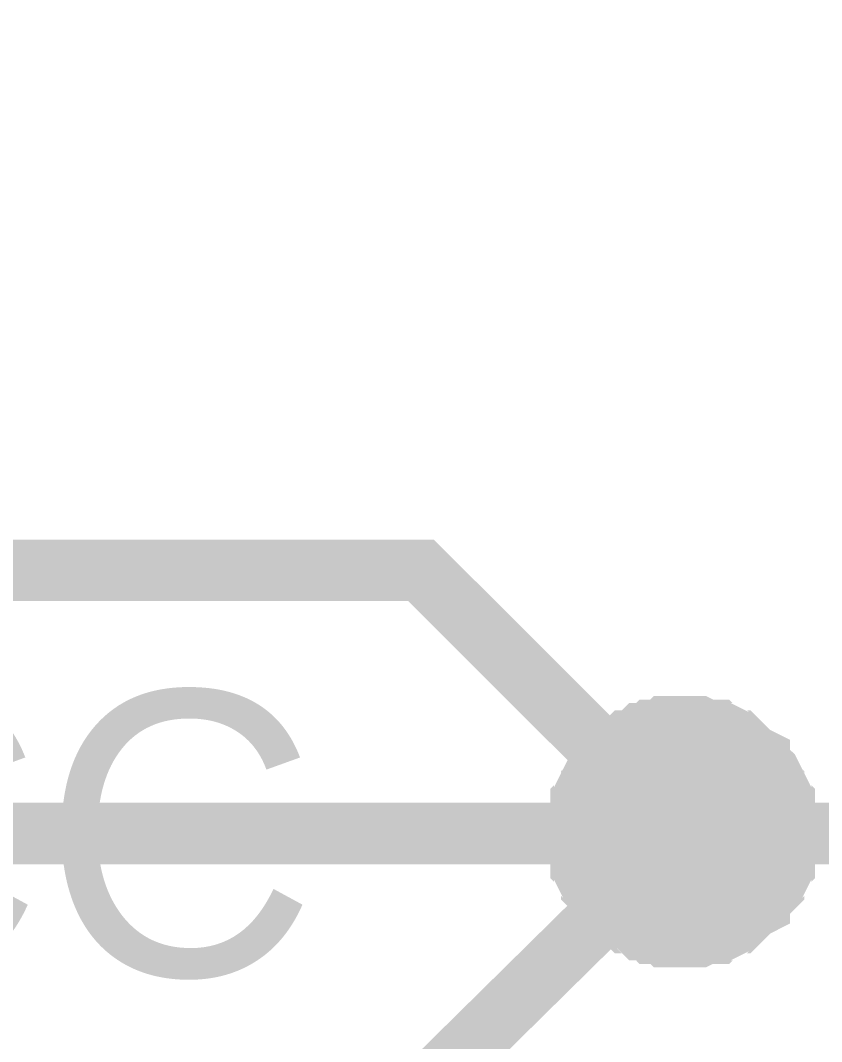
# Model space of a CAD drawing. Header units: millimetres. Extents: x 0 to 11.5, y 0 to 7.6.
# Drawn here: x 10.4733 to 10.6268, y 6.5079 to 6.7036 of the extents above; entities that cross this region are included whole.
import ezdxf

# ---------------------------------------------------------------- set-up
doc = ezdxf.new("R2010")
doc.units = ezdxf.units.MM
doc.header["$MEASUREMENT"] = 0
doc.layers.add('Sheet', color=255, linetype='Continuous')

msp = doc.modelspace()

# ---------------------------------------------------------------- linework, layer by layer
at = {"layer": 'Sheet'}
for points, const_width in [([(10.35027, 6.54778), (10.3605, 6.54778), (10.60054, 6.54778), (10.80034, 6.54778), (10.80034, 6.6977)], 0.0118), ([(10.58008, 6.54778), (10.58008, 6.54846), (10.58008, 6.54982), (10.58008, 6.5505), (10.58076, 6.55187), (10.58076, 6.55255), (10.58076, 6.55391), (10.58145, 6.55459), (10.58145, 6.55527), (10.58213, 6.55664), (10.58281, 6.55732), (10.58281, 6.558), (10.58349, 6.55936), (10.58417, 6.56004), (10.58486, 6.56072), (10.58554, 6.56141), (10.58622, 6.56209), (10.5869, 6.56277), (10.58758, 6.56345), (10.58826, 6.56413), (10.58895, 6.56481), (10.58963, 6.56549), (10.59099, 6.56549), (10.59167, 6.56618), (10.59236, 6.56686), (10.59372, 6.56686), (10.5944, 6.56754), (10.59508, 6.56754), (10.59645, 6.56754), (10.59713, 6.56822), (10.59849, 6.56822), (10.59918, 6.56822), (10.60054, 6.56822)], 0.0118), ([(10.58008, 6.54778), (10.58008, 6.54846), (10.58008, 6.54982), (10.58008, 6.5505), (10.58076, 6.55187), (10.58076, 6.55255), (10.58076, 6.55391), (10.58145, 6.55459), (10.58145, 6.55527), (10.58213, 6.55664), (10.58281, 6.55732), (10.58281, 6.558), (10.58349, 6.55936), (10.58417, 6.56004), (10.58486, 6.56072), (10.58554, 6.56141), (10.58622, 6.56209), (10.5869, 6.56277), (10.58758, 6.56345), (10.58826, 6.56413), (10.58895, 6.56481), (10.58963, 6.56549), (10.59099, 6.56549), (10.59167, 6.56618), (10.59236, 6.56686), (10.59372, 6.56686), (10.5944, 6.56754), (10.59508, 6.56754), (10.59645, 6.56754), (10.59713, 6.56822), (10.59849, 6.56822), (10.59918, 6.56822), (10.60054, 6.56822)], 0.0118), ([(10.58008, 6.54778), (10.58008, 6.54846), (10.58008, 6.54982), (10.58008, 6.5505), (10.58076, 6.55187), (10.58076, 6.55255), (10.58076, 6.55391), (10.58145, 6.55459), (10.58145, 6.55527), (10.58213, 6.55664), (10.58281, 6.55732), (10.58281, 6.558), (10.58349, 6.55936), (10.58417, 6.56004), (10.58486, 6.56072), (10.58554, 6.56141), (10.58622, 6.56209), (10.5869, 6.56277), (10.58758, 6.56345), (10.58826, 6.56413), (10.58895, 6.56481), (10.58963, 6.56549), (10.59099, 6.56549), (10.59167, 6.56618), (10.59236, 6.56686), (10.59372, 6.56686), (10.5944, 6.56754), (10.59508, 6.56754), (10.59645, 6.56754), (10.59713, 6.56822), (10.59849, 6.56822), (10.59918, 6.56822), (10.60054, 6.56822)], 0.0118), ([(10.58008, 6.54778), (10.58008, 6.54846), (10.58008, 6.54982), (10.58008, 6.5505), (10.58076, 6.55187), (10.58076, 6.55255), (10.58076, 6.55391), (10.58145, 6.55459), (10.58145, 6.55527), (10.58213, 6.55664), (10.58281, 6.55732), (10.58281, 6.558), (10.58349, 6.55936), (10.58417, 6.56004), (10.58486, 6.56072), (10.58554, 6.56141), (10.58622, 6.56209), (10.5869, 6.56277), (10.58758, 6.56345), (10.58826, 6.56413), (10.58895, 6.56481), (10.58963, 6.56549), (10.59099, 6.56549), (10.59167, 6.56618), (10.59236, 6.56686), (10.59372, 6.56686), (10.5944, 6.56754), (10.59508, 6.56754), (10.59645, 6.56754), (10.59713, 6.56822), (10.59849, 6.56822), (10.59918, 6.56822), (10.60054, 6.56822)], 0.0118), ([(10.60054, 6.56822), (10.60054, 6.56822)], 0.0118), ([(10.60054, 6.56822), (10.60122, 6.56822), (10.60259, 6.56822), (10.60327, 6.56822), (10.60463, 6.56754), (10.60531, 6.56754), (10.60668, 6.56754), (10.60736, 6.56686), (10.60804, 6.56686), (10.6094, 6.56618), (10.61009, 6.56549), (10.61077, 6.56549), (10.61145, 6.56481), (10.61213, 6.56413), (10.61281, 6.56345), (10.6135, 6.56277), (10.61486, 6.56209), (10.61486, 6.56141), (10.61554, 6.56072), (10.61622, 6.56004), (10.61691, 6.55936), (10.61759, 6.558), (10.61759, 6.55732), (10.61827, 6.55664), (10.61895, 6.55527), (10.61895, 6.55459), (10.61963, 6.55391), (10.61963, 6.55255), (10.61963, 6.55187), (10.62032, 6.5505), (10.62032, 6.54982), (10.62032, 6.54846), (10.62032, 6.54778)], 0.0118), ([(10.60054, 6.56822), (10.60054, 6.56822)], 0.0118), ([(10.60054, 6.56822), (10.60122, 6.56822), (10.60259, 6.56822), (10.60327, 6.56822), (10.60463, 6.56754), (10.60531, 6.56754), (10.60668, 6.56754), (10.60736, 6.56686), (10.60804, 6.56686), (10.6094, 6.56618), (10.61009, 6.56549), (10.61077, 6.56549), (10.61145, 6.56481), (10.61213, 6.56413), (10.61281, 6.56345), (10.6135, 6.56277), (10.61486, 6.56209), (10.61486, 6.56141), (10.61554, 6.56072), (10.61622, 6.56004), (10.61691, 6.55936), (10.61759, 6.558), (10.61759, 6.55732), (10.61827, 6.55664), (10.61895, 6.55527), (10.61895, 6.55459), (10.61963, 6.55391), (10.61963, 6.55255), (10.61963, 6.55187), (10.62032, 6.5505), (10.62032, 6.54982), (10.62032, 6.54846), (10.62032, 6.54778)], 0.0118), ([(10.60054, 6.56822), (10.60054, 6.56822)], 0.0118), ([(10.60054, 6.56822), (10.60122, 6.56822), (10.60259, 6.56822), (10.60327, 6.56822), (10.60463, 6.56754), (10.60531, 6.56754), (10.60668, 6.56754), (10.60736, 6.56686), (10.60804, 6.56686), (10.6094, 6.56618), (10.61009, 6.56549), (10.61077, 6.56549), (10.61145, 6.56481), (10.61213, 6.56413), (10.61281, 6.56345), (10.6135, 6.56277), (10.61486, 6.56209), (10.61486, 6.56141), (10.61554, 6.56072), (10.61622, 6.56004), (10.61691, 6.55936), (10.61759, 6.558), (10.61759, 6.55732), (10.61827, 6.55664), (10.61895, 6.55527), (10.61895, 6.55459), (10.61963, 6.55391), (10.61963, 6.55255), (10.61963, 6.55187), (10.62032, 6.5505), (10.62032, 6.54982), (10.62032, 6.54846), (10.62032, 6.54778)], 0.0118), ([(10.60054, 6.56822), (10.60054, 6.56822)], 0.0118), ([(10.60054, 6.56822), (10.60122, 6.56822), (10.60259, 6.56822), (10.60327, 6.56822), (10.60463, 6.56754), (10.60531, 6.56754), (10.60668, 6.56754), (10.60736, 6.56686), (10.60804, 6.56686), (10.6094, 6.56618), (10.61009, 6.56549), (10.61077, 6.56549), (10.61145, 6.56481), (10.61213, 6.56413), (10.61281, 6.56345), (10.6135, 6.56277), (10.61486, 6.56209), (10.61486, 6.56141), (10.61554, 6.56072), (10.61622, 6.56004), (10.61691, 6.55936), (10.61759, 6.558), (10.61759, 6.55732), (10.61827, 6.55664), (10.61895, 6.55527), (10.61895, 6.55459), (10.61963, 6.55391), (10.61963, 6.55255), (10.61963, 6.55187), (10.62032, 6.5505), (10.62032, 6.54982), (10.62032, 6.54846), (10.62032, 6.54778)], 0.0118), ([(10.58008, 6.54778), (10.58008, 6.54846), (10.58008, 6.54982), (10.58008, 6.5505), (10.58076, 6.55187), (10.58076, 6.55255), (10.58076, 6.55391), (10.58145, 6.55459), (10.58145, 6.55527), (10.58213, 6.55664), (10.58281, 6.55732), (10.58281, 6.558), (10.58349, 6.55936), (10.58417, 6.56004), (10.58486, 6.56072), (10.58554, 6.56141), (10.58622, 6.56209), (10.5869, 6.56277), (10.58758, 6.56345), (10.58826, 6.56413), (10.58895, 6.56481), (10.58963, 6.56549), (10.59099, 6.56549), (10.59167, 6.56618), (10.59236, 6.56686), (10.59372, 6.56686), (10.5944, 6.56754), (10.59508, 6.56754), (10.59645, 6.56754), (10.59713, 6.56822), (10.59849, 6.56822), (10.59918, 6.56822), (10.60054, 6.56822)], 0.0039), ([(10.58008, 6.54778), (10.58008, 6.54846), (10.58008, 6.54982), (10.58008, 6.5505), (10.58076, 6.55187), (10.58076, 6.55255), (10.58076, 6.55391), (10.58145, 6.55459), (10.58145, 6.55527), (10.58213, 6.55664), (10.58281, 6.55732), (10.58281, 6.558), (10.58349, 6.55936), (10.58417, 6.56004), (10.58486, 6.56072), (10.58554, 6.56141), (10.58622, 6.56209), (10.5869, 6.56277), (10.58758, 6.56345), (10.58826, 6.56413), (10.58895, 6.56481), (10.58963, 6.56549), (10.59099, 6.56549), (10.59167, 6.56618), (10.59236, 6.56686), (10.59372, 6.56686), (10.5944, 6.56754), (10.59508, 6.56754), (10.59645, 6.56754), (10.59713, 6.56822), (10.59849, 6.56822), (10.59918, 6.56822), (10.60054, 6.56822)], 0.0039), ([(10.58008, 6.54778), (10.58008, 6.54846), (10.58008, 6.54982), (10.58008, 6.5505), (10.58076, 6.55187), (10.58076, 6.55255), (10.58076, 6.55391), (10.58145, 6.55459), (10.58145, 6.55527), (10.58213, 6.55664), (10.58281, 6.55732), (10.58281, 6.558), (10.58349, 6.55936), (10.58417, 6.56004), (10.58486, 6.56072), (10.58554, 6.56141), (10.58622, 6.56209), (10.5869, 6.56277), (10.58758, 6.56345), (10.58826, 6.56413), (10.58895, 6.56481), (10.58963, 6.56549), (10.59099, 6.56549), (10.59167, 6.56618), (10.59236, 6.56686), (10.59372, 6.56686), (10.5944, 6.56754), (10.59508, 6.56754), (10.59645, 6.56754), (10.59713, 6.56822), (10.59849, 6.56822), (10.59918, 6.56822), (10.60054, 6.56822)], 0.0039), ([(10.58008, 6.54778), (10.58008, 6.54846), (10.58008, 6.54982), (10.58008, 6.5505), (10.58076, 6.55187), (10.58076, 6.55255), (10.58076, 6.55391), (10.58145, 6.55459), (10.58145, 6.55527), (10.58213, 6.55664), (10.58281, 6.55732), (10.58281, 6.558), (10.58349, 6.55936), (10.58417, 6.56004), (10.58486, 6.56072), (10.58554, 6.56141), (10.58622, 6.56209), (10.5869, 6.56277), (10.58758, 6.56345), (10.58826, 6.56413), (10.58895, 6.56481), (10.58963, 6.56549), (10.59099, 6.56549), (10.59167, 6.56618), (10.59236, 6.56686), (10.59372, 6.56686), (10.5944, 6.56754), (10.59508, 6.56754), (10.59645, 6.56754), (10.59713, 6.56822), (10.59849, 6.56822), (10.59918, 6.56822), (10.60054, 6.56822)], 0.0039), ([(10.60054, 6.56822), (10.60054, 6.56822)], 0.0039), ([(10.60054, 6.56822), (10.60122, 6.56822), (10.60259, 6.56822), (10.60327, 6.56822), (10.60463, 6.56754), (10.60531, 6.56754), (10.60668, 6.56754), (10.60736, 6.56686), (10.60804, 6.56686), (10.6094, 6.56618), (10.61009, 6.56549), (10.61077, 6.56549), (10.61145, 6.56481), (10.61213, 6.56413), (10.61281, 6.56345), (10.6135, 6.56277), (10.61486, 6.56209), (10.61486, 6.56141), (10.61554, 6.56072), (10.61622, 6.56004), (10.61691, 6.55936), (10.61759, 6.558), (10.61759, 6.55732), (10.61827, 6.55664), (10.61895, 6.55527), (10.61895, 6.55459), (10.61963, 6.55391), (10.61963, 6.55255), (10.61963, 6.55187), (10.62032, 6.5505), (10.62032, 6.54982), (10.62032, 6.54846), (10.62032, 6.54778)], 0.0039), ([(10.60054, 6.56822), (10.60054, 6.56822)], 0.0039), ([(10.60054, 6.56822), (10.60122, 6.56822), (10.60259, 6.56822), (10.60327, 6.56822), (10.60463, 6.56754), (10.60531, 6.56754), (10.60668, 6.56754), (10.60736, 6.56686), (10.60804, 6.56686), (10.6094, 6.56618), (10.61009, 6.56549), (10.61077, 6.56549), (10.61145, 6.56481), (10.61213, 6.56413), (10.61281, 6.56345), (10.6135, 6.56277), (10.61486, 6.56209), (10.61486, 6.56141), (10.61554, 6.56072), (10.61622, 6.56004), (10.61691, 6.55936), (10.61759, 6.558), (10.61759, 6.55732), (10.61827, 6.55664), (10.61895, 6.55527), (10.61895, 6.55459), (10.61963, 6.55391), (10.61963, 6.55255), (10.61963, 6.55187), (10.62032, 6.5505), (10.62032, 6.54982), (10.62032, 6.54846), (10.62032, 6.54778)], 0.0039), ([(10.60054, 6.56822), (10.60054, 6.56822)], 0.0039), ([(10.60054, 6.56822), (10.60122, 6.56822), (10.60259, 6.56822), (10.60327, 6.56822), (10.60463, 6.56754), (10.60531, 6.56754), (10.60668, 6.56754), (10.60736, 6.56686), (10.60804, 6.56686), (10.6094, 6.56618), (10.61009, 6.56549), (10.61077, 6.56549), (10.61145, 6.56481), (10.61213, 6.56413), (10.61281, 6.56345), (10.6135, 6.56277), (10.61486, 6.56209), (10.61486, 6.56141), (10.61554, 6.56072), (10.61622, 6.56004), (10.61691, 6.55936), (10.61759, 6.558), (10.61759, 6.55732), (10.61827, 6.55664), (10.61895, 6.55527), (10.61895, 6.55459), (10.61963, 6.55391), (10.61963, 6.55255), (10.61963, 6.55187), (10.62032, 6.5505), (10.62032, 6.54982), (10.62032, 6.54846), (10.62032, 6.54778)], 0.0039), ([(10.60054, 6.56822), (10.60054, 6.56822)], 0.0039), ([(10.60054, 6.56822), (10.60122, 6.56822), (10.60259, 6.56822), (10.60327, 6.56822), (10.60463, 6.56754), (10.60531, 6.56754), (10.60668, 6.56754), (10.60736, 6.56686), (10.60804, 6.56686), (10.6094, 6.56618), (10.61009, 6.56549), (10.61077, 6.56549), (10.61145, 6.56481), (10.61213, 6.56413), (10.61281, 6.56345), (10.6135, 6.56277), (10.61486, 6.56209), (10.61486, 6.56141), (10.61554, 6.56072), (10.61622, 6.56004), (10.61691, 6.55936), (10.61759, 6.558), (10.61759, 6.55732), (10.61827, 6.55664), (10.61895, 6.55527), (10.61895, 6.55459), (10.61963, 6.55391), (10.61963, 6.55255), (10.61963, 6.55187), (10.62032, 6.5505), (10.62032, 6.54982), (10.62032, 6.54846), (10.62032, 6.54778)], 0.0039), ([(10.60054, 6.52801), (10.59918, 6.52801), (10.59849, 6.52801), (10.59713, 6.52801), (10.59645, 6.52869), (10.59508, 6.52869), (10.5944, 6.52869), (10.59372, 6.52938), (10.59236, 6.52938), (10.59167, 6.53006), (10.59099, 6.53074), (10.58963, 6.53074), (10.58895, 6.53142), (10.58826, 6.5321), (10.58758, 6.53278), (10.5869, 6.53346), (10.58622, 6.53415), (10.58554, 6.53483), (10.58486, 6.53551), (10.58417, 6.53619), (10.58349, 6.53687), (10.58281, 6.53755), (10.58281, 6.53824), (10.58213, 6.53892), (10.58145, 6.54028), (10.58145, 6.54096), (10.58076, 6.54164), (10.58076, 6.54301), (10.58076, 6.54369), (10.58008, 6.54505), (10.58008, 6.54573), (10.58008, 6.54709), (10.58008, 6.54778)], 0.0118), ([(10.58008, 6.54778), (10.58008, 6.54778)], 0.0118), ([(10.60054, 6.52801), (10.59918, 6.52801), (10.59849, 6.52801), (10.59713, 6.52801), (10.59645, 6.52869), (10.59508, 6.52869), (10.5944, 6.52869), (10.59372, 6.52938), (10.59236, 6.52938), (10.59167, 6.53006), (10.59099, 6.53074), (10.58963, 6.53074), (10.58895, 6.53142), (10.58826, 6.5321), (10.58758, 6.53278), (10.5869, 6.53346), (10.58622, 6.53415), (10.58554, 6.53483), (10.58486, 6.53551), (10.58417, 6.53619), (10.58349, 6.53687), (10.58281, 6.53755), (10.58281, 6.53824), (10.58213, 6.53892), (10.58145, 6.54028), (10.58145, 6.54096), (10.58076, 6.54164), (10.58076, 6.54301), (10.58076, 6.54369), (10.58008, 6.54505), (10.58008, 6.54573), (10.58008, 6.54709), (10.58008, 6.54778)], 0.0118), ([(10.58008, 6.54778), (10.58008, 6.54778)], 0.0118), ([(10.60054, 6.52801), (10.59918, 6.52801), (10.59849, 6.52801), (10.59713, 6.52801), (10.59645, 6.52869), (10.59508, 6.52869), (10.5944, 6.52869), (10.59372, 6.52938), (10.59236, 6.52938), (10.59167, 6.53006), (10.59099, 6.53074), (10.58963, 6.53074), (10.58895, 6.53142), (10.58826, 6.5321), (10.58758, 6.53278), (10.5869, 6.53346), (10.58622, 6.53415), (10.58554, 6.53483), (10.58486, 6.53551), (10.58417, 6.53619), (10.58349, 6.53687), (10.58281, 6.53755), (10.58281, 6.53824), (10.58213, 6.53892), (10.58145, 6.54028), (10.58145, 6.54096), (10.58076, 6.54164), (10.58076, 6.54301), (10.58076, 6.54369), (10.58008, 6.54505), (10.58008, 6.54573), (10.58008, 6.54709), (10.58008, 6.54778)], 0.0118), ([(10.58008, 6.54778), (10.58008, 6.54778)], 0.0118), ([(10.60054, 6.52801), (10.59918, 6.52801), (10.59849, 6.52801), (10.59713, 6.52801), (10.59645, 6.52869), (10.59508, 6.52869), (10.5944, 6.52869), (10.59372, 6.52938), (10.59236, 6.52938), (10.59167, 6.53006), (10.59099, 6.53074), (10.58963, 6.53074), (10.58895, 6.53142), (10.58826, 6.5321), (10.58758, 6.53278), (10.5869, 6.53346), (10.58622, 6.53415), (10.58554, 6.53483), (10.58486, 6.53551), (10.58417, 6.53619), (10.58349, 6.53687), (10.58281, 6.53755), (10.58281, 6.53824), (10.58213, 6.53892), (10.58145, 6.54028), (10.58145, 6.54096), (10.58076, 6.54164), (10.58076, 6.54301), (10.58076, 6.54369), (10.58008, 6.54505), (10.58008, 6.54573), (10.58008, 6.54709), (10.58008, 6.54778)], 0.0118), ([(10.58008, 6.54778), (10.58008, 6.54778)], 0.0118), ([(10.62032, 6.54778), (10.62032, 6.54709), (10.62032, 6.54573), (10.62032, 6.54505), (10.61963, 6.54369), (10.61963, 6.54301), (10.61963, 6.54164), (10.61895, 6.54096), (10.61895, 6.54028), (10.61827, 6.53892), (10.61759, 6.53824), (10.61759, 6.53755), (10.61691, 6.53687), (10.61622, 6.53619), (10.61554, 6.53551), (10.61486, 6.53483), (10.61486, 6.53415), (10.6135, 6.53346), (10.61281, 6.53278), (10.61213, 6.5321), (10.61145, 6.53142), (10.61077, 6.53074), (10.61009, 6.53074), (10.6094, 6.53006), (10.60804, 6.52938), (10.60736, 6.52938), (10.60668, 6.52869), (10.60531, 6.52869), (10.60463, 6.52869), (10.60327, 6.52801), (10.60259, 6.52801), (10.60122, 6.52801), (10.60054, 6.52801)], 0.0118), ([(10.62032, 6.54778), (10.62032, 6.54709), (10.62032, 6.54573), (10.62032, 6.54505), (10.61963, 6.54369), (10.61963, 6.54301), (10.61963, 6.54164), (10.61895, 6.54096), (10.61895, 6.54028), (10.61827, 6.53892), (10.61759, 6.53824), (10.61759, 6.53755), (10.61691, 6.53687), (10.61622, 6.53619), (10.61554, 6.53551), (10.61486, 6.53483), (10.61486, 6.53415), (10.6135, 6.53346), (10.61281, 6.53278), (10.61213, 6.5321), (10.61145, 6.53142), (10.61077, 6.53074), (10.61009, 6.53074), (10.6094, 6.53006), (10.60804, 6.52938), (10.60736, 6.52938), (10.60668, 6.52869), (10.60531, 6.52869), (10.60463, 6.52869), (10.60327, 6.52801), (10.60259, 6.52801), (10.60122, 6.52801), (10.60054, 6.52801)], 0.0118), ([(10.62032, 6.54778), (10.62032, 6.54709), (10.62032, 6.54573), (10.62032, 6.54505), (10.61963, 6.54369), (10.61963, 6.54301), (10.61963, 6.54164), (10.61895, 6.54096), (10.61895, 6.54028), (10.61827, 6.53892), (10.61759, 6.53824), (10.61759, 6.53755), (10.61691, 6.53687), (10.61622, 6.53619), (10.61554, 6.53551), (10.61486, 6.53483), (10.61486, 6.53415), (10.6135, 6.53346), (10.61281, 6.53278), (10.61213, 6.5321), (10.61145, 6.53142), (10.61077, 6.53074), (10.61009, 6.53074), (10.6094, 6.53006), (10.60804, 6.52938), (10.60736, 6.52938), (10.60668, 6.52869), (10.60531, 6.52869), (10.60463, 6.52869), (10.60327, 6.52801), (10.60259, 6.52801), (10.60122, 6.52801), (10.60054, 6.52801)], 0.0118), ([(10.62032, 6.54778), (10.62032, 6.54709), (10.62032, 6.54573), (10.62032, 6.54505), (10.61963, 6.54369), (10.61963, 6.54301), (10.61963, 6.54164), (10.61895, 6.54096), (10.61895, 6.54028), (10.61827, 6.53892), (10.61759, 6.53824), (10.61759, 6.53755), (10.61691, 6.53687), (10.61622, 6.53619), (10.61554, 6.53551), (10.61486, 6.53483), (10.61486, 6.53415), (10.6135, 6.53346), (10.61281, 6.53278), (10.61213, 6.5321), (10.61145, 6.53142), (10.61077, 6.53074), (10.61009, 6.53074), (10.6094, 6.53006), (10.60804, 6.52938), (10.60736, 6.52938), (10.60668, 6.52869), (10.60531, 6.52869), (10.60463, 6.52869), (10.60327, 6.52801), (10.60259, 6.52801), (10.60122, 6.52801), (10.60054, 6.52801)], 0.0118), ([(10.62032, 6.54778), (10.62032, 6.54778), (10.62032, 6.54778), (10.62032, 6.54778), (10.62032, 6.54778), (10.62032, 6.54778), (10.62032, 6.54778), (10.62032, 6.54778), (10.62032, 6.54778), (10.62032, 6.54778), (10.62032, 6.54778), (10.62032, 6.54778), (10.62032, 6.54778), (10.62032, 6.54778), (10.62032, 6.54778), (10.62032, 6.54778), (10.62032, 6.54778), (10.62032, 6.54778), (10.62032, 6.54778), (10.62032, 6.54778), (10.62032, 6.54778), (10.62032, 6.54778), (10.62032, 6.54778), (10.62032, 6.54778), (10.62032, 6.54778), (10.62032, 6.54778), (10.62032, 6.54778), (10.62032, 6.54778), (10.62032, 6.54778), (10.62032, 6.54778), (10.62032, 6.54778), (10.62032, 6.54778), (10.62032, 6.54778)], 0.0118), ([(10.62032, 6.54778), (10.62032, 6.54778)], 0.0118), ([(10.62032, 6.54778), (10.62032, 6.54778), (10.62032, 6.54778), (10.62032, 6.54778), (10.62032, 6.54778), (10.62032, 6.54778), (10.62032, 6.54778), (10.62032, 6.54778), (10.62032, 6.54778), (10.62032, 6.54778), (10.62032, 6.54778), (10.62032, 6.54778), (10.62032, 6.54778), (10.62032, 6.54778), (10.62032, 6.54778), (10.62032, 6.54778), (10.62032, 6.54778), (10.62032, 6.54778), (10.62032, 6.54778), (10.62032, 6.54778), (10.62032, 6.54778), (10.62032, 6.54778), (10.62032, 6.54778), (10.62032, 6.54778), (10.62032, 6.54778), (10.62032, 6.54778), (10.62032, 6.54778), (10.62032, 6.54778), (10.62032, 6.54778), (10.62032, 6.54778), (10.62032, 6.54778), (10.62032, 6.54778), (10.62032, 6.54778)], 0.0118), ([(10.62032, 6.54778), (10.62032, 6.54778)], 0.0118), ([(10.62032, 6.54778), (10.62032, 6.54778), (10.62032, 6.54778), (10.62032, 6.54778), (10.62032, 6.54778), (10.62032, 6.54778), (10.62032, 6.54778), (10.62032, 6.54778), (10.62032, 6.54778), (10.62032, 6.54778), (10.62032, 6.54778), (10.62032, 6.54778), (10.62032, 6.54778), (10.62032, 6.54778), (10.62032, 6.54778), (10.62032, 6.54778), (10.62032, 6.54778), (10.62032, 6.54778), (10.62032, 6.54778), (10.62032, 6.54778), (10.62032, 6.54778), (10.62032, 6.54778), (10.62032, 6.54778), (10.62032, 6.54778), (10.62032, 6.54778), (10.62032, 6.54778), (10.62032, 6.54778), (10.62032, 6.54778), (10.62032, 6.54778), (10.62032, 6.54778), (10.62032, 6.54778), (10.62032, 6.54778), (10.62032, 6.54778)], 0.0118), ([(10.62032, 6.54778), (10.62032, 6.54778)], 0.0118), ([(10.62032, 6.54778), (10.62032, 6.54778), (10.62032, 6.54778), (10.62032, 6.54778), (10.62032, 6.54778), (10.62032, 6.54778), (10.62032, 6.54778), (10.62032, 6.54778), (10.62032, 6.54778), (10.62032, 6.54778), (10.62032, 6.54778), (10.62032, 6.54778), (10.62032, 6.54778), (10.62032, 6.54778), (10.62032, 6.54778), (10.62032, 6.54778), (10.62032, 6.54778), (10.62032, 6.54778), (10.62032, 6.54778), (10.62032, 6.54778), (10.62032, 6.54778), (10.62032, 6.54778), (10.62032, 6.54778), (10.62032, 6.54778), (10.62032, 6.54778), (10.62032, 6.54778), (10.62032, 6.54778), (10.62032, 6.54778), (10.62032, 6.54778), (10.62032, 6.54778), (10.62032, 6.54778), (10.62032, 6.54778), (10.62032, 6.54778)], 0.0118), ([(10.62032, 6.54778), (10.62032, 6.54778)], 0.0118), ([(10.60054, 6.52801), (10.59918, 6.52801), (10.59849, 6.52801), (10.59713, 6.52801), (10.59645, 6.52869), (10.59508, 6.52869), (10.5944, 6.52869), (10.59372, 6.52938), (10.59236, 6.52938), (10.59167, 6.53006), (10.59099, 6.53074), (10.58963, 6.53074), (10.58895, 6.53142), (10.58826, 6.5321), (10.58758, 6.53278), (10.5869, 6.53346), (10.58622, 6.53415), (10.58554, 6.53483), (10.58486, 6.53551), (10.58417, 6.53619), (10.58349, 6.53687), (10.58281, 6.53755), (10.58281, 6.53824), (10.58213, 6.53892), (10.58145, 6.54028), (10.58145, 6.54096), (10.58076, 6.54164), (10.58076, 6.54301), (10.58076, 6.54369), (10.58008, 6.54505), (10.58008, 6.54573), (10.58008, 6.54709), (10.58008, 6.54778)], 0.0039), ([(10.58008, 6.54778), (10.58008, 6.54778)], 0.0039), ([(10.60054, 6.52801), (10.59918, 6.52801), (10.59849, 6.52801), (10.59713, 6.52801), (10.59645, 6.52869), (10.59508, 6.52869), (10.5944, 6.52869), (10.59372, 6.52938), (10.59236, 6.52938), (10.59167, 6.53006), (10.59099, 6.53074), (10.58963, 6.53074), (10.58895, 6.53142), (10.58826, 6.5321), (10.58758, 6.53278), (10.5869, 6.53346), (10.58622, 6.53415), (10.58554, 6.53483), (10.58486, 6.53551), (10.58417, 6.53619), (10.58349, 6.53687), (10.58281, 6.53755), (10.58281, 6.53824), (10.58213, 6.53892), (10.58145, 6.54028), (10.58145, 6.54096), (10.58076, 6.54164), (10.58076, 6.54301), (10.58076, 6.54369), (10.58008, 6.54505), (10.58008, 6.54573), (10.58008, 6.54709), (10.58008, 6.54778)], 0.0039), ([(10.58008, 6.54778), (10.58008, 6.54778)], 0.0039), ([(10.60054, 6.52801), (10.59918, 6.52801), (10.59849, 6.52801), (10.59713, 6.52801), (10.59645, 6.52869), (10.59508, 6.52869), (10.5944, 6.52869), (10.59372, 6.52938), (10.59236, 6.52938), (10.59167, 6.53006), (10.59099, 6.53074), (10.58963, 6.53074), (10.58895, 6.53142), (10.58826, 6.5321), (10.58758, 6.53278), (10.5869, 6.53346), (10.58622, 6.53415), (10.58554, 6.53483), (10.58486, 6.53551), (10.58417, 6.53619), (10.58349, 6.53687), (10.58281, 6.53755), (10.58281, 6.53824), (10.58213, 6.53892), (10.58145, 6.54028), (10.58145, 6.54096), (10.58076, 6.54164), (10.58076, 6.54301), (10.58076, 6.54369), (10.58008, 6.54505), (10.58008, 6.54573), (10.58008, 6.54709), (10.58008, 6.54778)], 0.0039), ([(10.58008, 6.54778), (10.58008, 6.54778)], 0.0039), ([(10.60054, 6.52801), (10.59918, 6.52801), (10.59849, 6.52801), (10.59713, 6.52801), (10.59645, 6.52869), (10.59508, 6.52869), (10.5944, 6.52869), (10.59372, 6.52938), (10.59236, 6.52938), (10.59167, 6.53006), (10.59099, 6.53074), (10.58963, 6.53074), (10.58895, 6.53142), (10.58826, 6.5321), (10.58758, 6.53278), (10.5869, 6.53346), (10.58622, 6.53415), (10.58554, 6.53483), (10.58486, 6.53551), (10.58417, 6.53619), (10.58349, 6.53687), (10.58281, 6.53755), (10.58281, 6.53824), (10.58213, 6.53892), (10.58145, 6.54028), (10.58145, 6.54096), (10.58076, 6.54164), (10.58076, 6.54301), (10.58076, 6.54369), (10.58008, 6.54505), (10.58008, 6.54573), (10.58008, 6.54709), (10.58008, 6.54778)], 0.0039), ([(10.58008, 6.54778), (10.58008, 6.54778)], 0.0039), ([(10.62032, 6.54778), (10.62032, 6.54709), (10.62032, 6.54573), (10.62032, 6.54505), (10.61963, 6.54369), (10.61963, 6.54301), (10.61963, 6.54164), (10.61895, 6.54096), (10.61895, 6.54028), (10.61827, 6.53892), (10.61759, 6.53824), (10.61759, 6.53755), (10.61691, 6.53687), (10.61622, 6.53619), (10.61554, 6.53551), (10.61486, 6.53483), (10.61486, 6.53415), (10.6135, 6.53346), (10.61281, 6.53278), (10.61213, 6.5321), (10.61145, 6.53142), (10.61077, 6.53074), (10.61009, 6.53074), (10.6094, 6.53006), (10.60804, 6.52938), (10.60736, 6.52938), (10.60668, 6.52869), (10.60531, 6.52869), (10.60463, 6.52869), (10.60327, 6.52801), (10.60259, 6.52801), (10.60122, 6.52801), (10.60054, 6.52801)], 0.0039), ([(10.62032, 6.54778), (10.62032, 6.54709), (10.62032, 6.54573), (10.62032, 6.54505), (10.61963, 6.54369), (10.61963, 6.54301), (10.61963, 6.54164), (10.61895, 6.54096), (10.61895, 6.54028), (10.61827, 6.53892), (10.61759, 6.53824), (10.61759, 6.53755), (10.61691, 6.53687), (10.61622, 6.53619), (10.61554, 6.53551), (10.61486, 6.53483), (10.61486, 6.53415), (10.6135, 6.53346), (10.61281, 6.53278), (10.61213, 6.5321), (10.61145, 6.53142), (10.61077, 6.53074), (10.61009, 6.53074), (10.6094, 6.53006), (10.60804, 6.52938), (10.60736, 6.52938), (10.60668, 6.52869), (10.60531, 6.52869), (10.60463, 6.52869), (10.60327, 6.52801), (10.60259, 6.52801), (10.60122, 6.52801), (10.60054, 6.52801)], 0.0039), ([(10.62032, 6.54778), (10.62032, 6.54709), (10.62032, 6.54573), (10.62032, 6.54505), (10.61963, 6.54369), (10.61963, 6.54301), (10.61963, 6.54164), (10.61895, 6.54096), (10.61895, 6.54028), (10.61827, 6.53892), (10.61759, 6.53824), (10.61759, 6.53755), (10.61691, 6.53687), (10.61622, 6.53619), (10.61554, 6.53551), (10.61486, 6.53483), (10.61486, 6.53415), (10.6135, 6.53346), (10.61281, 6.53278), (10.61213, 6.5321), (10.61145, 6.53142), (10.61077, 6.53074), (10.61009, 6.53074), (10.6094, 6.53006), (10.60804, 6.52938), (10.60736, 6.52938), (10.60668, 6.52869), (10.60531, 6.52869), (10.60463, 6.52869), (10.60327, 6.52801), (10.60259, 6.52801), (10.60122, 6.52801), (10.60054, 6.52801)], 0.0039), ([(10.62032, 6.54778), (10.62032, 6.54709), (10.62032, 6.54573), (10.62032, 6.54505), (10.61963, 6.54369), (10.61963, 6.54301), (10.61963, 6.54164), (10.61895, 6.54096), (10.61895, 6.54028), (10.61827, 6.53892), (10.61759, 6.53824), (10.61759, 6.53755), (10.61691, 6.53687), (10.61622, 6.53619), (10.61554, 6.53551), (10.61486, 6.53483), (10.61486, 6.53415), (10.6135, 6.53346), (10.61281, 6.53278), (10.61213, 6.5321), (10.61145, 6.53142), (10.61077, 6.53074), (10.61009, 6.53074), (10.6094, 6.53006), (10.60804, 6.52938), (10.60736, 6.52938), (10.60668, 6.52869), (10.60531, 6.52869), (10.60463, 6.52869), (10.60327, 6.52801), (10.60259, 6.52801), (10.60122, 6.52801), (10.60054, 6.52801)], 0.0039), ([(10.62032, 6.54778), (10.62032, 6.54778), (10.62032, 6.54778), (10.62032, 6.54778), (10.62032, 6.54778), (10.62032, 6.54778), (10.62032, 6.54778), (10.62032, 6.54778), (10.62032, 6.54778), (10.62032, 6.54778), (10.62032, 6.54778), (10.62032, 6.54778), (10.62032, 6.54778), (10.62032, 6.54778), (10.62032, 6.54778), (10.62032, 6.54778), (10.62032, 6.54778), (10.62032, 6.54778), (10.62032, 6.54778), (10.62032, 6.54778), (10.62032, 6.54778), (10.62032, 6.54778), (10.62032, 6.54778), (10.62032, 6.54778), (10.62032, 6.54778), (10.62032, 6.54778), (10.62032, 6.54778), (10.62032, 6.54778), (10.62032, 6.54778), (10.62032, 6.54778), (10.62032, 6.54778), (10.62032, 6.54778), (10.62032, 6.54778)], 0.0039), ([(10.62032, 6.54778), (10.62032, 6.54778)], 0.0039), ([(10.62032, 6.54778), (10.62032, 6.54778), (10.62032, 6.54778), (10.62032, 6.54778), (10.62032, 6.54778), (10.62032, 6.54778), (10.62032, 6.54778), (10.62032, 6.54778), (10.62032, 6.54778), (10.62032, 6.54778), (10.62032, 6.54778), (10.62032, 6.54778), (10.62032, 6.54778), (10.62032, 6.54778), (10.62032, 6.54778), (10.62032, 6.54778), (10.62032, 6.54778), (10.62032, 6.54778), (10.62032, 6.54778), (10.62032, 6.54778), (10.62032, 6.54778), (10.62032, 6.54778), (10.62032, 6.54778), (10.62032, 6.54778), (10.62032, 6.54778), (10.62032, 6.54778), (10.62032, 6.54778), (10.62032, 6.54778), (10.62032, 6.54778), (10.62032, 6.54778), (10.62032, 6.54778), (10.62032, 6.54778), (10.62032, 6.54778)], 0.0039), ([(10.62032, 6.54778), (10.62032, 6.54778)], 0.0039), ([(10.62032, 6.54778), (10.62032, 6.54778), (10.62032, 6.54778), (10.62032, 6.54778), (10.62032, 6.54778), (10.62032, 6.54778), (10.62032, 6.54778), (10.62032, 6.54778), (10.62032, 6.54778), (10.62032, 6.54778), (10.62032, 6.54778), (10.62032, 6.54778), (10.62032, 6.54778), (10.62032, 6.54778), (10.62032, 6.54778), (10.62032, 6.54778), (10.62032, 6.54778), (10.62032, 6.54778), (10.62032, 6.54778), (10.62032, 6.54778), (10.62032, 6.54778), (10.62032, 6.54778), (10.62032, 6.54778), (10.62032, 6.54778), (10.62032, 6.54778), (10.62032, 6.54778), (10.62032, 6.54778), (10.62032, 6.54778), (10.62032, 6.54778), (10.62032, 6.54778), (10.62032, 6.54778), (10.62032, 6.54778), (10.62032, 6.54778)], 0.0039), ([(10.62032, 6.54778), (10.62032, 6.54778)], 0.0039), ([(10.62032, 6.54778), (10.62032, 6.54778), (10.62032, 6.54778), (10.62032, 6.54778), (10.62032, 6.54778), (10.62032, 6.54778), (10.62032, 6.54778), (10.62032, 6.54778), (10.62032, 6.54778), (10.62032, 6.54778), (10.62032, 6.54778), (10.62032, 6.54778), (10.62032, 6.54778), (10.62032, 6.54778), (10.62032, 6.54778), (10.62032, 6.54778), (10.62032, 6.54778), (10.62032, 6.54778), (10.62032, 6.54778), (10.62032, 6.54778), (10.62032, 6.54778), (10.62032, 6.54778), (10.62032, 6.54778), (10.62032, 6.54778), (10.62032, 6.54778), (10.62032, 6.54778), (10.62032, 6.54778), (10.62032, 6.54778), (10.62032, 6.54778), (10.62032, 6.54778), (10.62032, 6.54778), (10.62032, 6.54778), (10.62032, 6.54778)], 0.0039), ([(10.62032, 6.54778), (10.62032, 6.54778)], 0.0039)]:
    msp.add_lwpolyline(points, dxfattribs=dict(at, const_width=const_width))
for const_width in [0.0118, 0.0039]:
    msp.add_lwpolyline([(10.41028, 6.49803), (10.3605, 6.54778), (10.41028, 6.59821), (10.55008, 6.59821), (10.60054, 6.54778), (10.55008, 6.49803), (10.41028, 6.49803)], close=True, dxfattribs=dict(at, const_width=const_width))
at = {"layer": 'Sheet', "const_width": 0.02}
msp.add_lwpolyline([(10.59, 6.55, 1), (10.61, 6.55, 1)], format="xyb", close=True, dxfattribs=at)

# ---------------------------------------------------------------- texts
at = {"layer": 'Sheet'}
msp.add_text('VCC', height=0.054519, dxfattribs=at).set_placement((10.37619, 6.52052))

doc.saveas('drawing.dxf')
